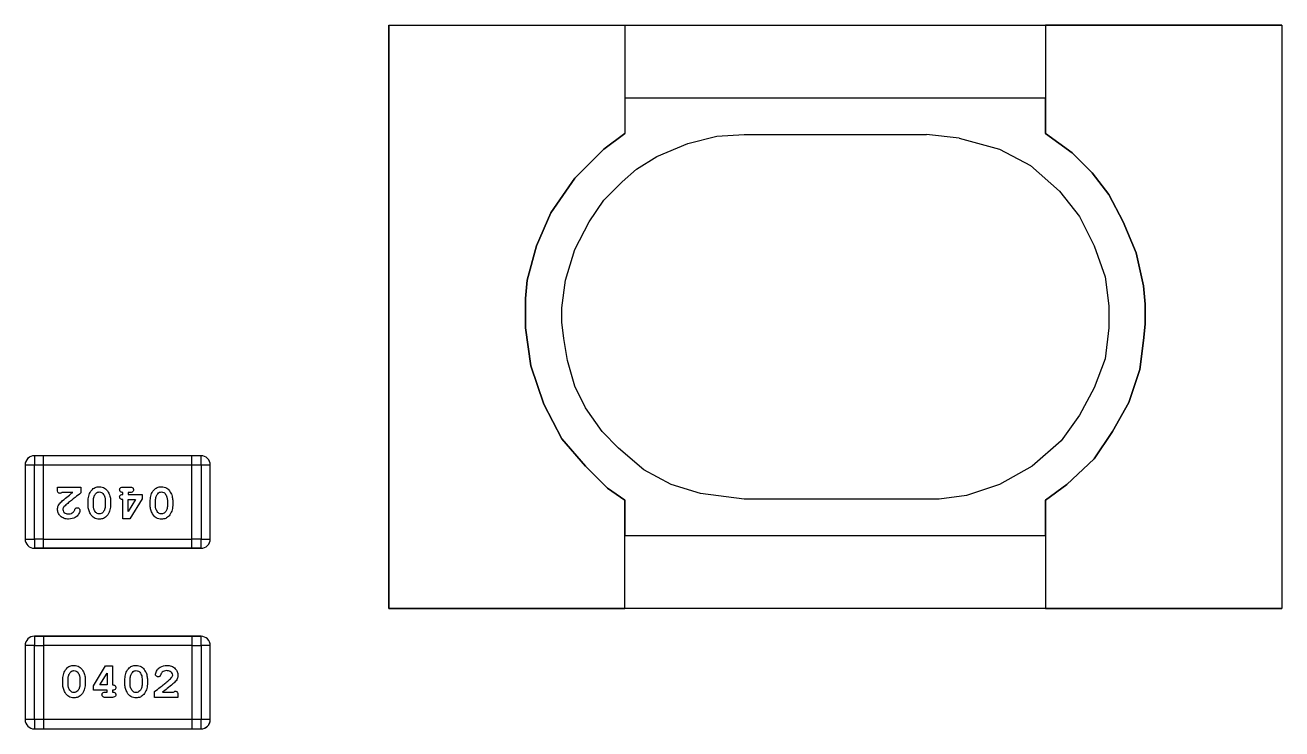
# Model space of a CAD drawing. Header units: millimetres. Extents: x 10 to 419, y 5 to 292.
# Drawn here: x 322.03 to 328.93, y 189.21 to 193.07 of the extents above; entities that cross this region are included whole.
import ezdxf

# ---------------------------------------------------------------- set-up
doc = ezdxf.new("R2010")
doc.units = ezdxf.units.MM

msp = doc.modelspace()

# ---------------------------------------------------------------- linework, layer by layer
at = {"color": 7, "linetype": 'Continuous', "lineweight": 25}
for p, q in [((324.0271, 193.066), (324.0271, 189.866)), ((324.0271, 193.066), (325.3231, 193.066)), ((324.0271, 193.066), (328.9271, 193.066)), ((324.0271, 189.866), (324.0271, 193.066)), ((325.3231, 193.066), (325.3231, 192.4722)), ((327.6311, 193.066), (327.6311, 192.4722)), ((328.9271, 193.066), (327.6311, 193.066)), ((328.9271, 193.066), (328.9271, 189.866)), ((328.9271, 193.066), (328.9271, 189.866)), ((325.3231, 192.666), (325.3231, 192.4722)), ((327.6311, 192.666), (325.3231, 192.666)), ((327.6311, 192.4722), (327.6311, 192.666)), ((325.2071, 192.386), (325.3231, 192.4722)), ((325.3231, 192.4722), (325.2071, 192.386)), ((325.6671, 192.416), (325.8271, 192.456)), ((325.8271, 192.456), (325.9771, 192.466)), ((325.9771, 192.466), (326.9771, 192.466)), ((327.1571, 192.446), (326.9771, 192.466)), ((327.1571, 192.446), (327.3771, 192.386)), ((327.6311, 192.4722), (327.7771, 192.366)), ((327.7771, 192.366), (327.6311, 192.4722)), ((325.0471, 192.226), (325.2071, 192.386)), ((325.2071, 192.386), (325.0471, 192.226)), ((325.4971, 192.346), (325.6671, 192.416)), ((327.3771, 192.386), (327.5471, 192.296)), ((325.3871, 192.276), (325.4971, 192.346)), ((327.7771, 192.366), (327.8871, 192.256)), ((327.8871, 192.256), (327.7771, 192.366)), ((325.3071, 192.206), (325.3871, 192.276)), ((327.5471, 192.296), (327.7071, 192.156)), ((327.8871, 192.256), (327.9771, 192.136)), ((327.9771, 192.136), (327.8871, 192.256)), ((324.9171, 192.036), (325.0471, 192.226)), ((325.0471, 192.226), (324.9171, 192.036)), ((325.2071, 192.106), (325.3071, 192.206)), ((325.1271, 191.986), (325.2071, 192.106)), ((327.7071, 192.156), (327.8171, 192.016)), ((327.9771, 192.136), (328.0571, 191.986)), ((328.0571, 191.986), (327.9771, 192.136)), ((324.8371, 191.856), (324.9171, 192.036)), ((324.9171, 192.036), (324.8371, 191.856)), ((325.0471, 191.836), (325.1271, 191.986)), ((327.8171, 192.016), (327.8971, 191.856)), ((328.0571, 191.986), (328.1271, 191.816)), ((328.1271, 191.816), (328.0571, 191.986)), ((324.7871, 191.666), (324.8371, 191.856)), ((324.8371, 191.856), (324.7871, 191.666)), ((324.9971, 191.666), (325.0471, 191.836)), ((327.8971, 191.856), (327.9571, 191.686)), ((328.1271, 191.816), (328.1671, 191.636)), ((328.1671, 191.636), (328.1271, 191.816)), ((327.9571, 191.686), (327.9771, 191.526)), ((324.7771, 191.566), (324.7871, 191.666)), ((324.7871, 191.666), (324.7771, 191.566)), ((324.9771, 191.516), (324.9971, 191.666)), ((328.1671, 191.636), (328.1771, 191.536)), ((328.1771, 191.536), (328.1671, 191.636)), ((324.7771, 191.406), (324.7771, 191.566)), ((324.7771, 191.566), (324.7771, 191.406)), ((324.9771, 191.436), (324.9771, 191.516)), ((327.9771, 191.526), (327.9771, 191.406)), ((328.1771, 191.536), (328.1771, 191.426)), ((328.1771, 191.426), (328.1771, 191.536)), ((324.8071, 191.196), (324.7771, 191.406)), ((324.7771, 191.406), (324.8071, 191.196)), ((324.9871, 191.346), (324.9771, 191.436)), ((327.9771, 191.406), (327.9571, 191.236)), ((328.1771, 191.426), (328.1671, 191.336)), ((328.1671, 191.336), (328.1771, 191.426)), ((325.0071, 191.226), (324.9871, 191.346)), ((328.1671, 191.336), (328.1471, 191.176)), ((328.1471, 191.176), (328.1671, 191.336)), ((325.0471, 191.086), (325.0071, 191.226)), ((327.9571, 191.236), (327.8971, 191.076)), ((324.8771, 190.986), (324.8071, 191.196)), ((324.8071, 191.196), (324.8771, 190.986)), ((328.1471, 191.176), (328.0871, 190.996)), ((328.0871, 190.996), (328.1471, 191.176)), ((325.1071, 190.966), (325.0471, 191.086)), ((327.8971, 191.076), (327.8171, 190.926)), ((328.0871, 190.996), (327.9971, 190.836)), ((327.9971, 190.836), (328.0871, 190.996)), ((324.9771, 190.796), (324.8771, 190.986)), ((324.8771, 190.986), (324.9771, 190.796)), ((325.1971, 190.836), (325.1071, 190.966)), ((327.8171, 190.926), (327.7171, 190.786)), ((325.1071, 190.646), (324.9771, 190.796)), ((324.9771, 190.796), (325.1071, 190.646)), ((325.2871, 190.746), (325.1971, 190.836)), ((327.7171, 190.786), (327.5571, 190.646)), ((327.9971, 190.836), (327.8971, 190.686)), ((327.8971, 190.686), (327.9971, 190.836)), ((325.4271, 190.626), (325.2871, 190.746)), ((322.0321, 190.653), (322.0321, 190.2466)), ((322.0321, 190.653), (322.0829, 190.653)), ((322.0829, 190.7038), (322.0829, 190.653)), ((322.1337, 190.7038), (322.0829, 190.7038)), ((322.0829, 190.2466), (322.0829, 190.653)), ((322.0829, 190.653), (322.1337, 190.653)), ((322.1337, 190.653), (322.1337, 190.7038)), ((322.9465, 190.7038), (322.1337, 190.7038)), ((322.1337, 190.2466), (322.1337, 190.653)), ((322.1337, 190.653), (322.9465, 190.653)), ((322.9973, 190.7038), (322.9465, 190.7038)), ((322.9465, 190.653), (322.9465, 190.7038)), ((322.9465, 190.653), (322.9973, 190.653)), ((322.9465, 190.2466), (322.9465, 190.653)), ((322.9973, 190.653), (322.9973, 190.7038)), ((322.9973, 190.653), (322.9973, 190.2466)), ((322.9973, 190.653), (323.0481, 190.653)), ((323.0481, 190.2466), (323.0481, 190.653)), ((327.8971, 190.686), (327.7471, 190.546)), ((327.7471, 190.546), (327.8971, 190.686)), ((325.2271, 190.526), (325.1071, 190.646)), ((325.1071, 190.646), (325.2271, 190.526)), ((325.5771, 190.546), (325.4271, 190.626)), ((327.5571, 190.646), (327.3771, 190.546)), ((322.2097, 190.518), (322.2097, 190.5311)), ((322.2097, 190.5311), (322.3382, 190.5311)), ((322.3382, 190.5311), (322.3382, 190.4996)), ((322.5689, 190.5311), (322.6083, 190.5311)), ((325.3231, 190.4599), (325.2271, 190.526)), ((325.2271, 190.526), (325.3231, 190.4599)), ((325.7371, 190.496), (325.5771, 190.546)), ((327.3771, 190.546), (327.1971, 190.486)), ((327.7471, 190.546), (327.6311, 190.4599)), ((327.6311, 190.4599), (327.7471, 190.546)), ((322.2936, 190.5023), (322.2333, 190.5023)), ((322.3775, 190.4298), (322.3775, 190.4594)), ((322.4064, 190.4302), (322.4064, 190.4589)), ((322.4719, 190.4589), (322.4719, 190.4302)), ((322.5008, 190.4594), (322.5008, 190.4298)), ((322.5689, 190.4918), (322.5689, 190.5023)), ((322.5689, 190.3581), (322.5689, 190.4629)), ((322.6083, 190.5023), (322.5978, 190.5023)), ((322.5978, 190.5023), (322.5978, 190.4918)), ((322.5978, 190.4918), (322.6738, 190.4918)), ((322.5978, 190.3979), (322.5978, 190.4629)), ((322.6375, 190.4629), (322.5978, 190.3979)), ((322.5978, 190.4629), (322.6375, 190.4629)), ((322.6738, 190.4677), (322.6068, 190.3581)), ((322.6738, 190.4918), (322.6738, 190.4677)), ((322.7184, 190.4298), (322.7184, 190.4594)), ((322.7472, 190.4302), (322.7472, 190.4589)), ((322.8128, 190.4589), (322.8128, 190.4302)), ((322.8416, 190.4594), (322.8416, 190.4298)), ((325.3231, 189.866), (325.3231, 190.4599)), ((325.3231, 190.4599), (325.3231, 190.266)), ((325.9771, 190.466), (325.7371, 190.496)), ((326.6871, 190.466), (325.9771, 190.466)), ((327.0471, 190.466), (326.6871, 190.466)), ((327.1971, 190.486), (327.0471, 190.466)), ((327.6311, 190.4599), (327.6311, 189.866)), ((327.6311, 190.266), (327.6311, 190.4599)), ((322.6068, 190.3581), (322.5689, 190.3581)), ((322.0321, 190.2466), (322.0829, 190.2466)), ((322.0829, 190.2466), (322.0829, 190.1958)), ((322.1337, 190.2466), (322.0829, 190.2466)), ((322.1337, 190.1958), (322.1337, 190.2466)), ((322.1337, 190.2466), (322.9465, 190.2466)), ((322.9973, 190.2466), (322.9465, 190.2466)), ((322.9465, 190.1958), (322.9465, 190.2466)), ((322.9973, 190.1958), (322.9973, 190.2466)), ((322.9973, 190.2466), (323.0481, 190.2466)), ((325.3231, 190.266), (327.6311, 190.266)), ((322.0829, 190.1958), (322.1337, 190.1958)), ((322.1337, 190.1958), (322.0829, 190.1958)), ((322.1337, 190.1958), (322.9465, 190.1958)), ((322.9465, 190.1958), (322.1337, 190.1958)), ((322.9465, 190.1958), (322.9973, 190.1958)), ((322.9973, 190.1958), (322.9465, 190.1958)), ((324.0271, 189.866), (325.3231, 189.866)), ((327.6311, 189.866), (324.0271, 189.866)), ((327.6311, 189.866), (328.9271, 189.866)), ((328.9271, 189.866), (327.6311, 189.866)), ((322.0829, 189.7132), (322.0829, 189.6624)), ((322.1337, 189.7132), (322.0829, 189.7132)), ((322.0829, 189.7132), (322.1337, 189.7132)), ((322.1337, 189.7132), (322.1337, 189.6624)), ((322.9465, 189.7132), (322.1337, 189.7132)), ((322.1337, 189.7132), (322.9465, 189.7132)), ((322.9465, 189.7132), (322.9465, 189.6624)), ((322.9973, 189.7132), (322.9465, 189.7132)), ((322.9465, 189.7132), (322.9973, 189.7132)), ((322.9973, 189.6624), (322.9973, 189.7132)), ((322.0829, 189.6624), (322.0321, 189.6624)), ((322.0321, 189.6624), (322.0321, 189.256)), ((322.0829, 189.6624), (322.1337, 189.6624)), ((322.0829, 189.256), (322.0829, 189.6624)), ((322.1337, 189.6624), (322.1337, 189.256)), ((322.9465, 189.6624), (322.1337, 189.6624)), ((322.9465, 189.6624), (322.9973, 189.6624)), ((322.9465, 189.6624), (322.9465, 189.256)), ((323.0481, 189.6624), (322.9973, 189.6624)), ((322.9973, 189.6624), (322.9973, 189.256)), ((323.0481, 189.256), (323.0481, 189.6624)), ((322.4064, 189.4413), (322.4734, 189.551)), ((322.4734, 189.551), (322.5113, 189.551)), ((322.5113, 189.551), (322.5113, 189.4461)), ((322.2386, 189.4497), (322.2386, 189.4793)), ((322.2674, 189.4501), (322.2674, 189.4788)), ((322.333, 189.4788), (322.333, 189.4501)), ((322.3618, 189.4793), (322.3618, 189.4497)), ((322.4427, 189.4461), (322.4824, 189.5112)), ((322.4824, 189.5112), (322.4824, 189.4461)), ((322.5794, 189.4497), (322.5794, 189.4793)), ((322.6083, 189.4501), (322.6083, 189.4788)), ((322.6738, 189.4788), (322.6738, 189.4501)), ((322.7027, 189.4793), (322.7027, 189.4497)), ((322.4064, 189.4173), (322.4064, 189.4413)), ((322.4824, 189.4173), (322.4064, 189.4173)), ((322.4824, 189.4461), (322.4427, 189.4461)), ((322.4719, 189.4068), (322.4824, 189.4068)), ((322.4824, 189.4068), (322.4824, 189.4173)), ((322.5113, 189.4173), (322.5113, 189.4068)), ((322.742, 189.378), (322.742, 189.4094)), ((322.7866, 189.4068), (322.8469, 189.4068)), ((322.5113, 189.378), (322.4719, 189.378)), ((322.8705, 189.378), (322.742, 189.378)), ((322.8705, 189.3911), (322.8705, 189.378)), ((322.0829, 189.256), (322.0321, 189.256)), ((322.1337, 189.256), (322.0829, 189.256)), ((322.0829, 189.256), (322.0829, 189.2052)), ((322.0829, 189.2052), (322.1337, 189.2052)), ((322.1337, 189.256), (322.1337, 189.2052)), ((322.9465, 189.256), (322.1337, 189.256)), ((322.1337, 189.2052), (322.9465, 189.2052)), ((322.9973, 189.256), (322.9465, 189.256)), ((322.9465, 189.256), (322.9465, 189.2052)), ((322.9465, 189.2052), (322.9973, 189.2052)), ((323.0481, 189.256), (322.9973, 189.256)), ((322.9973, 189.2052), (322.9973, 189.256))]:
    msp.add_line(p, q, dxfattribs=at)
for centre, start, end in [((322.0829, 190.653), 90.00001, 180.00001), ((322.9973, 190.653), 0.00001, 90.00001), ((322.0829, 190.2466), 180.00001, 270.00001), ((322.0829, 190.2466), 180.00001, 270.00001), ((322.9973, 190.2466), 270.00001, 0.00001), ((322.9973, 190.2466), 270.00001, 0.00001), ((322.0829, 189.6624), 90.00001, 180.00001), ((322.0829, 189.6624), 90.00001, 180.00001), ((322.9973, 189.6624), 0.00001, 90.00001), ((322.9973, 189.6624), 0.00001, 90.00001), ((322.0829, 189.256), 180.00001, 270.00001), ((322.9973, 189.256), 270.00001, 0.00001)]:
    msp.add_arc(centre, 0.0508, start, end, dxfattribs=at)
for points, knots in [([(322.0642, 190.7002), (322.0639, 190.7001), (322.0601, 190.6989), (322.0537, 190.6949), (322.0457, 190.6882), (322.0395, 190.6799), (322.0351, 190.6708), (322.0326, 190.6616), (322.0323, 190.6558), (322.0321, 190.653)], [0, 0, 0, 0, 0.017775, 0.191787, 0.36605, 0.537057, 0.701169, 0.855769, 1, 1, 1, 1]), ([(322.2242, 190.497), (322.2217, 190.4973), (322.2181, 190.4978), (322.2142, 190.5008), (322.21, 190.5068), (322.2099, 190.513), (322.2097, 190.518)], [0, 0, 0, 0, 0.249198, 0.374789, 0.500587, 1, 1, 1, 1]), ([(322.2242, 190.497), (322.2217, 190.4973), (322.2181, 190.4978), (322.2142, 190.5008), (322.21, 190.5068), (322.2099, 190.513), (322.2097, 190.518)], [0, 0, 0, 0, 0.249198, 0.374789, 0.500587, 1, 1, 1, 1]), ([(322.3775, 190.4594), (322.3787, 190.4694), (322.3809, 190.4894), (322.3946, 190.5143), (322.4152, 190.5315), (322.4311, 190.533), (322.439, 190.5337)], [0, 0, 0, 0, 0.280233, 0.560818, 0.780182, 1, 1, 1, 1]), ([(322.439, 190.5337), (322.4493, 190.5326), (322.4699, 190.5302), (322.4877, 190.5063), (322.4989, 190.4832), (322.5002, 190.4673), (322.5008, 190.4594)], [0, 0, 0, 0, 0.278665, 0.558122, 0.779114, 1, 1, 1, 1]), ([(322.5506, 190.5167), (322.5509, 190.5192), (322.5515, 190.5241), (322.5585, 190.5306), (322.565, 190.5309), (322.5689, 190.5311)], [0, 0, 0, 0, 0.280064, 0.559335, 1, 1, 1, 1]), ([(322.5689, 190.5023), (322.5665, 190.5024), (322.5615, 190.5025), (322.5551, 190.5055), (322.5512, 190.5108), (322.5508, 190.5147), (322.5506, 190.5167)], [0, 0, 0, 0, 0.280975, 0.560088, 0.779862, 1, 1, 1, 1]), ([(322.6083, 190.5311), (322.6107, 190.531), (322.6157, 190.5308), (322.6222, 190.528), (322.626, 190.5225), (322.6264, 190.5186), (322.6266, 190.5167)], [0, 0, 0, 0, 0.280947, 0.560058, 0.77987, 1, 1, 1, 1]), ([(322.6266, 190.5167), (322.6263, 190.5142), (322.6257, 190.5092), (322.6187, 190.5028), (322.6122, 190.5025), (322.6083, 190.5023)], [0, 0, 0, 0, 0.280041, 0.559337, 1, 1, 1, 1]), ([(322.7184, 190.4594), (322.7195, 190.4694), (322.7218, 190.4894), (322.7354, 190.5143), (322.756, 190.5315), (322.7719, 190.533), (322.7799, 190.5337)], [0, 0, 0, 0, 0.280233, 0.560818, 0.780182, 1, 1, 1, 1]), ([(322.7799, 190.5337), (322.7902, 190.5326), (322.8108, 190.5302), (322.8285, 190.5063), (322.8398, 190.4832), (322.841, 190.4673), (322.8416, 190.4594)], [0, 0, 0, 0, 0.278665, 0.558122, 0.779114, 1, 1, 1, 1]), ([(322.2097, 190.4101), (322.2104, 190.4166), (322.2114, 190.4273), (322.2197, 190.4398), (322.2283, 190.4489), (322.2346, 190.4544), (322.2377, 190.4572)], [0, 0, 0, 0, 0.338889, 0.558801, 0.779364, 1, 1, 1, 1]), ([(322.2333, 190.5023), (322.2319, 190.5008), (322.2293, 190.4981), (322.2257, 190.4974), (322.2242, 190.497)], [0, 0, 0, 0, 0.56148, 1, 1, 1, 1]), ([(322.2333, 190.5023), (322.2319, 190.5008), (322.2293, 190.4981), (322.2257, 190.4974), (322.2242, 190.497)], [0, 0, 0, 0, 0.56148, 1, 1, 1, 1]), ([(322.2377, 190.4572), (322.248, 190.4658), (322.2664, 190.4811), (322.2853, 190.4958), (322.2936, 190.5023)], [0, 0, 0, 0, 0.559982, 1, 1, 1, 1]), ([(322.3382, 190.4996), (322.3276, 190.4915), (322.3101, 190.478), (322.286, 190.4588), (322.2656, 190.4425), (322.2529, 190.4306), (322.2465, 190.4247)], [0, 0, 0, 0, 0.340031, 0.560051, 0.780068, 1, 1, 1, 1]), ([(322.3382, 190.4996), (322.3276, 190.4915), (322.3101, 190.478), (322.286, 190.4588), (322.2656, 190.4425), (322.2529, 190.4306), (322.2465, 190.4247)], [0, 0, 0, 0, 0.340031, 0.560051, 0.780068, 1, 1, 1, 1]), ([(322.4064, 190.4589), (322.4069, 190.4663), (322.4078, 190.4795), (322.4152, 190.4904), (322.4185, 190.4952)], [0, 0, 0, 0, 0.5598875, 1, 1, 1, 1]), ([(322.4064, 190.4589), (322.4069, 190.4663), (322.4078, 190.4795), (322.4152, 190.4904), (322.4185, 190.4952)], [0, 0, 0, 0, 0.559888, 1, 1, 1, 1]), ([(322.4185, 190.4952), (322.4217, 190.4983), (322.4275, 190.5039), (322.4355, 190.5046), (322.439, 190.5049)], [0, 0, 0, 0, 0.55887, 1, 1, 1, 1]), ([(322.4185, 190.4952), (322.4217, 190.4983), (322.4275, 190.5039), (322.4355, 190.5046), (322.439, 190.5049)], [0, 0, 0, 0, 0.55887, 1, 1, 1, 1]), ([(322.439, 190.5049), (322.4433, 190.5045), (322.4512, 190.5039), (322.4567, 190.4985), (322.4592, 190.4961)], [0, 0, 0, 0, 0.559767, 1, 1, 1, 1]), ([(322.439, 190.5049), (322.4433, 190.5045), (322.4512, 190.5039), (322.4567, 190.4985), (322.4592, 190.4961)], [0, 0, 0, 0, 0.559767, 1, 1, 1, 1]), ([(322.4592, 190.4961), (322.4633, 190.4897), (322.4707, 190.4783), (322.4716, 190.4649), (322.4719, 190.4589)], [0, 0, 0, 0, 0.559159, 1, 1, 1, 1]), ([(322.4592, 190.4961), (322.4633, 190.4897), (322.4707, 190.4783), (322.4716, 190.4649), (322.4719, 190.4589)], [0, 0, 0, 0, 0.559159, 1, 1, 1, 1]), ([(322.5506, 190.4774), (322.5509, 190.4799), (322.5515, 190.4848), (322.5585, 190.4913), (322.565, 190.4916), (322.5689, 190.4918)], [0, 0, 0, 0, 0.2800636, 0.5593346, 1, 1, 1, 1]), ([(322.5689, 190.4629), (322.5665, 190.463), (322.5615, 190.4632), (322.5551, 190.4662), (322.5512, 190.4715), (322.5508, 190.4754), (322.5506, 190.4774)], [0, 0, 0, 0, 0.2809754, 0.5600884, 0.7798617, 1, 1, 1, 1]), ([(322.7472, 190.4589), (322.7478, 190.4663), (322.7487, 190.4795), (322.7561, 190.4904), (322.7593, 190.4952)], [0, 0, 0, 0, 0.559888, 1, 1, 1, 1]), ([(322.7472, 190.4589), (322.7478, 190.4663), (322.7487, 190.4795), (322.7561, 190.4904), (322.7593, 190.4952)], [0, 0, 0, 0, 0.559888, 1, 1, 1, 1]), ([(322.7593, 190.4952), (322.7626, 190.4983), (322.7684, 190.5039), (322.7763, 190.5046), (322.7798, 190.5049)], [0, 0, 0, 0, 0.55887, 1, 1, 1, 1]), ([(322.7593, 190.4952), (322.7626, 190.4983), (322.7684, 190.5039), (322.7763, 190.5046), (322.7798, 190.5049)], [0, 0, 0, 0, 0.55887, 1, 1, 1, 1]), ([(322.7798, 190.5049), (322.7842, 190.5045), (322.792, 190.5039), (322.7976, 190.4985), (322.8, 190.4961)], [0, 0, 0, 0, 0.559767, 1, 1, 1, 1]), ([(322.7798, 190.5049), (322.7842, 190.5045), (322.792, 190.5039), (322.7976, 190.4985), (322.8, 190.4961)], [0, 0, 0, 0, 0.559767, 1, 1, 1, 1]), ([(322.8, 190.4961), (322.8042, 190.4897), (322.8116, 190.4783), (322.8124, 190.4649), (322.8128, 190.4589)], [0, 0, 0, 0, 0.559159, 1, 1, 1, 1]), ([(322.8, 190.4961), (322.8042, 190.4897), (322.8116, 190.4783), (322.8124, 190.4649), (322.8128, 190.4589)], [0, 0, 0, 0, 0.559159, 1, 1, 1, 1]), ([(322.2709, 190.3554), (322.2623, 190.3561), (322.2451, 190.3575), (322.2249, 190.3715), (322.2118, 190.3898), (322.2104, 190.4033), (322.2097, 190.4101)], [0, 0, 0, 0, 0.2802887, 0.5598365, 0.7799445, 1, 1, 1, 1]), ([(322.2465, 190.4247), (322.2442, 190.422), (322.24, 190.4173), (322.239, 190.4112), (322.2386, 190.4085)], [0, 0, 0, 0, 0.560979, 1, 1, 1, 1]), ([(322.2386, 190.4085), (322.2395, 190.4044), (322.2413, 190.396), (322.2537, 190.3861), (322.2645, 190.385), (322.2711, 190.3843)], [0, 0, 0, 0, 0.278618, 0.559765, 1, 1, 1, 1]), ([(322.333, 190.4043), (322.3308, 190.3965), (322.3265, 190.3809), (322.3043, 190.3603), (322.2835, 190.3573), (322.2709, 190.3554)], [0, 0, 0, 0, 0.279813, 0.560624, 1, 1, 1, 1]), ([(322.2711, 190.3843), (322.2762, 190.3847), (322.2853, 190.3854), (322.2926, 190.3909), (322.2959, 190.3933)], [0, 0, 0, 0, 0.559769, 1, 1, 1, 1]), ([(322.2959, 190.3933), (322.2979, 190.3956), (322.3014, 190.3999), (322.3033, 190.4051), (322.3041, 190.4074)], [0, 0, 0, 0, 0.559298, 1, 1, 1, 1]), ([(322.3041, 190.4074), (322.3048, 190.4091), (322.3061, 190.4125), (322.3096, 190.4163), (322.314, 190.4181), (322.3168, 190.4183), (322.3183, 190.4184)], [0, 0, 0, 0, 0.280502, 0.559573, 0.77954, 1, 1, 1, 1]), ([(322.3183, 190.4184), (322.3204, 190.4181), (322.3246, 190.4176), (322.3293, 190.4139), (322.3324, 190.4093), (322.3328, 190.406), (322.333, 190.4043)], [0, 0, 0, 0, 0.279504, 0.559316, 0.779773, 1, 1, 1, 1]), ([(322.4394, 190.3554), (322.4292, 190.3566), (322.4085, 190.359), (322.3908, 190.3829), (322.3794, 190.406), (322.3782, 190.4219), (322.3775, 190.4298)], [0, 0, 0, 0, 0.2786531, 0.5581323, 0.7791225, 1, 1, 1, 1]), ([(322.4394, 190.3554), (322.4292, 190.3566), (322.4085, 190.359), (322.3908, 190.3829), (322.3794, 190.406), (322.3782, 190.4219), (322.3775, 190.4298)], [0, 0, 0, 0, 0.278653, 0.558132, 0.779122, 1, 1, 1, 1]), ([(322.419, 190.3931), (322.4149, 190.3995), (322.4076, 190.4109), (322.4068, 190.4243), (322.4064, 190.4302)], [0, 0, 0, 0, 0.559235, 1, 1, 1, 1]), ([(322.4392, 190.3843), (322.4349, 190.3847), (322.4271, 190.3853), (322.4215, 190.3907), (322.419, 190.3931)], [0, 0, 0, 0, 0.559719, 1, 1, 1, 1]), ([(322.4599, 190.394), (322.4566, 190.3908), (322.4507, 190.3852), (322.4428, 190.3846), (322.4392, 190.3843)], [0, 0, 0, 0, 0.558894, 1, 1, 1, 1]), ([(322.5008, 190.4298), (322.4997, 190.4198), (322.4974, 190.3999), (322.4838, 190.3749), (322.4633, 190.3577), (322.4474, 190.3562), (322.4394, 190.3554)], [0, 0, 0, 0, 0.280233, 0.56078, 0.780163, 1, 1, 1, 1]), ([(322.5008, 190.4298), (322.4997, 190.4198), (322.4974, 190.3999), (322.4838, 190.3749), (322.4633, 190.3577), (322.4474, 190.3562), (322.4394, 190.3554)], [0, 0, 0, 0, 0.280233, 0.56078, 0.780163, 1, 1, 1, 1]), ([(322.4719, 190.4302), (322.4714, 190.4229), (322.4705, 190.4096), (322.4631, 190.3987), (322.4599, 190.394)], [0, 0, 0, 0, 0.5598727, 1, 1, 1, 1]), ([(322.7803, 190.3554), (322.77, 190.3566), (322.7494, 190.359), (322.7317, 190.3829), (322.7203, 190.406), (322.719, 190.4219), (322.7184, 190.4298)], [0, 0, 0, 0, 0.278653, 0.558132, 0.779122, 1, 1, 1, 1]), ([(322.7803, 190.3554), (322.77, 190.3566), (322.7494, 190.359), (322.7317, 190.3829), (322.7203, 190.406), (322.719, 190.4219), (322.7184, 190.4298)], [0, 0, 0, 0, 0.278653, 0.558132, 0.779122, 1, 1, 1, 1]), ([(322.7599, 190.3931), (322.7558, 190.3995), (322.7484, 190.4109), (322.7476, 190.4243), (322.7472, 190.4302)], [0, 0, 0, 0, 0.5592349, 1, 1, 1, 1]), ([(322.7801, 190.3843), (322.7757, 190.3847), (322.7679, 190.3853), (322.7623, 190.3907), (322.7599, 190.3931)], [0, 0, 0, 0, 0.559719, 1, 1, 1, 1]), ([(322.8007, 190.394), (322.7974, 190.3908), (322.7916, 190.3852), (322.7836, 190.3846), (322.7801, 190.3843)], [0, 0, 0, 0, 0.558894, 1, 1, 1, 1]), ([(322.8416, 190.4298), (322.8405, 190.4198), (322.8383, 190.3999), (322.8247, 190.3749), (322.8041, 190.3577), (322.7883, 190.3562), (322.7803, 190.3554)], [0, 0, 0, 0, 0.280233, 0.56078, 0.780163, 1, 1, 1, 1]), ([(322.8416, 190.4298), (322.8405, 190.4198), (322.8383, 190.3999), (322.8247, 190.3749), (322.8041, 190.3577), (322.7883, 190.3562), (322.7803, 190.3554)], [0, 0, 0, 0, 0.280233, 0.56078, 0.780163, 1, 1, 1, 1]), ([(322.8128, 190.4302), (322.8123, 190.4229), (322.8114, 190.4096), (322.804, 190.3987), (322.8007, 190.394)], [0, 0, 0, 0, 0.5598727, 1, 1, 1, 1]), ([(322.2386, 189.4793), (322.2397, 189.4892), (322.242, 189.5092), (322.2556, 189.5341), (322.2761, 189.5514), (322.292, 189.5529), (322.2999, 189.5536)], [0, 0, 0, 0, 0.2802329, 0.5607804, 0.7801634, 1, 1, 1, 1]), ([(322.2386, 189.4793), (322.2397, 189.4892), (322.242, 189.5092), (322.2556, 189.5341), (322.2761, 189.5514), (322.292, 189.5529), (322.2999, 189.5536)], [0, 0, 0, 0, 0.280233, 0.56078, 0.780163, 1, 1, 1, 1]), ([(322.2999, 189.5536), (322.3102, 189.5524), (322.3308, 189.5501), (322.3486, 189.5262), (322.3599, 189.5031), (322.3612, 189.4872), (322.3618, 189.4793)], [0, 0, 0, 0, 0.2786531, 0.5581323, 0.7791225, 1, 1, 1, 1]), ([(322.2999, 189.5536), (322.3102, 189.5524), (322.3308, 189.5501), (322.3486, 189.5262), (322.3599, 189.5031), (322.3612, 189.4872), (322.3618, 189.4793)], [0, 0, 0, 0, 0.278653, 0.558132, 0.779122, 1, 1, 1, 1]), ([(322.5794, 189.4793), (322.5806, 189.4892), (322.5828, 189.5092), (322.5964, 189.5341), (322.6169, 189.5514), (322.6328, 189.5529), (322.6408, 189.5536)], [0, 0, 0, 0, 0.280233, 0.56078, 0.780163, 1, 1, 1, 1]), ([(322.5794, 189.4793), (322.5806, 189.4892), (322.5828, 189.5092), (322.5964, 189.5341), (322.6169, 189.5514), (322.6328, 189.5529), (322.6408, 189.5536)], [0, 0, 0, 0, 0.280233, 0.56078, 0.780163, 1, 1, 1, 1]), ([(322.6408, 189.5536), (322.6511, 189.5524), (322.6717, 189.5501), (322.6894, 189.5262), (322.7008, 189.5031), (322.702, 189.4872), (322.7027, 189.4793)], [0, 0, 0, 0, 0.278653, 0.558132, 0.779122, 1, 1, 1, 1]), ([(322.6408, 189.5536), (322.6511, 189.5524), (322.6717, 189.5501), (322.6894, 189.5262), (322.7008, 189.5031), (322.702, 189.4872), (322.7027, 189.4793)], [0, 0, 0, 0, 0.278653, 0.558132, 0.779122, 1, 1, 1, 1]), ([(322.7472, 189.5047), (322.7494, 189.5125), (322.7537, 189.5282), (322.7759, 189.5488), (322.7967, 189.5518), (322.8093, 189.5536)], [0, 0, 0, 0, 0.279813, 0.560624, 1, 1, 1, 1]), ([(322.8093, 189.5536), (322.8179, 189.5529), (322.8351, 189.5516), (322.8553, 189.5376), (322.8684, 189.5192), (322.8698, 189.5058), (322.8705, 189.499)], [0, 0, 0, 0, 0.280289, 0.559837, 0.779945, 1, 1, 1, 1]), ([(322.2674, 189.4788), (322.2679, 189.4862), (322.2689, 189.4994), (322.2763, 189.5103), (322.2795, 189.5151)], [0, 0, 0, 0, 0.559873, 1, 1, 1, 1]), ([(322.2795, 189.5151), (322.2828, 189.5182), (322.2886, 189.5238), (322.2966, 189.5245), (322.3001, 189.5248)], [0, 0, 0, 0, 0.558894, 1, 1, 1, 1]), ([(322.3001, 189.5248), (322.3045, 189.5244), (322.3123, 189.5237), (322.3179, 189.5183), (322.3204, 189.516)], [0, 0, 0, 0, 0.559719, 1, 1, 1, 1]), ([(322.3204, 189.516), (322.3245, 189.5096), (322.3318, 189.4982), (322.3326, 189.4847), (322.333, 189.4788)], [0, 0, 0, 0, 0.559235, 1, 1, 1, 1]), ([(322.6083, 189.4788), (322.6088, 189.4862), (322.6097, 189.4994), (322.6171, 189.5103), (322.6204, 189.5151)], [0, 0, 0, 0, 0.559873, 1, 1, 1, 1]), ([(322.6204, 189.5151), (322.6236, 189.5182), (322.6295, 189.5238), (322.6374, 189.5245), (322.641, 189.5248)], [0, 0, 0, 0, 0.558894, 1, 1, 1, 1]), ([(322.641, 189.5248), (322.6453, 189.5244), (322.6532, 189.5237), (322.6587, 189.5183), (322.6612, 189.516)], [0, 0, 0, 0, 0.559719, 1, 1, 1, 1]), ([(322.6612, 189.516), (322.6653, 189.5096), (322.6726, 189.4982), (322.6735, 189.4847), (322.6738, 189.4788)], [0, 0, 0, 0, 0.559235, 1, 1, 1, 1]), ([(322.742, 189.4094), (322.7526, 189.4176), (322.7702, 189.4311), (322.7943, 189.4503), (322.8146, 189.4666), (322.8273, 189.4785), (322.8337, 189.4844)], [0, 0, 0, 0, 0.340031, 0.560051, 0.780068, 1, 1, 1, 1]), ([(322.742, 189.4094), (322.7526, 189.4176), (322.7702, 189.4311), (322.7943, 189.4503), (322.8146, 189.4666), (322.8273, 189.4785), (322.8337, 189.4844)], [0, 0, 0, 0, 0.340031, 0.560051, 0.780068, 1, 1, 1, 1]), ([(322.7619, 189.4907), (322.7598, 189.4909), (322.7556, 189.4915), (322.7509, 189.4952), (322.7478, 189.4998), (322.7474, 189.5031), (322.7472, 189.5047)], [0, 0, 0, 0, 0.279504, 0.559316, 0.779773, 1, 1, 1, 1]), ([(322.7761, 189.5016), (322.7754, 189.4999), (322.7741, 189.4966), (322.7706, 189.4928), (322.7662, 189.4909), (322.7634, 189.4908), (322.7619, 189.4907)], [0, 0, 0, 0, 0.280502, 0.559573, 0.77954, 1, 1, 1, 1]), ([(322.7844, 189.5158), (322.7824, 189.5134), (322.7788, 189.5092), (322.7769, 189.5039), (322.7761, 189.5016)], [0, 0, 0, 0, 0.559298, 1, 1, 1, 1]), ([(322.8091, 189.5248), (322.804, 189.5244), (322.7949, 189.5237), (322.7876, 189.5182), (322.7844, 189.5158)], [0, 0, 0, 0, 0.559769, 1, 1, 1, 1]), ([(322.8416, 189.5006), (322.8407, 189.5047), (322.839, 189.513), (322.8265, 189.523), (322.8157, 189.5241), (322.8091, 189.5248)], [0, 0, 0, 0, 0.2786179, 0.5597653, 1, 1, 1, 1]), ([(322.8337, 189.4844), (322.836, 189.487), (322.8402, 189.4917), (322.8412, 189.4979), (322.8416, 189.5006)], [0, 0, 0, 0, 0.560979, 1, 1, 1, 1]), ([(322.8705, 189.499), (322.8699, 189.4925), (322.8688, 189.4818), (322.8605, 189.4692), (322.8519, 189.4602), (322.8456, 189.4546), (322.8425, 189.4519)], [0, 0, 0, 0, 0.3388885, 0.558801, 0.7793644, 1, 1, 1, 1]), ([(322.3003, 189.3753), (322.29, 189.3765), (322.2694, 189.3788), (322.2517, 189.4027), (322.2404, 189.4259), (322.2392, 189.4418), (322.2386, 189.4497)], [0, 0, 0, 0, 0.278665, 0.558122, 0.779114, 1, 1, 1, 1]), ([(322.2802, 189.413), (322.276, 189.4193), (322.2686, 189.4307), (322.2678, 189.4442), (322.2674, 189.4501)], [0, 0, 0, 0, 0.559159, 1, 1, 1, 1]), ([(322.2802, 189.413), (322.276, 189.4193), (322.2686, 189.4307), (322.2678, 189.4442), (322.2674, 189.4501)], [0, 0, 0, 0, 0.559159, 1, 1, 1, 1]), ([(322.3004, 189.4042), (322.296, 189.4045), (322.2882, 189.4052), (322.2826, 189.4106), (322.2802, 189.413)], [0, 0, 0, 0, 0.559767, 1, 1, 1, 1]), ([(322.3004, 189.4042), (322.296, 189.4045), (322.2882, 189.4052), (322.2826, 189.4106), (322.2802, 189.413)], [0, 0, 0, 0, 0.559767, 1, 1, 1, 1]), ([(322.3618, 189.4497), (322.3607, 189.4397), (322.3584, 189.4197), (322.3448, 189.3947), (322.3242, 189.3776), (322.3083, 189.3761), (322.3003, 189.3753)], [0, 0, 0, 0, 0.280233, 0.560818, 0.780182, 1, 1, 1, 1]), ([(322.3209, 189.4138), (322.3176, 189.4107), (322.3119, 189.4051), (322.3039, 189.4045), (322.3004, 189.4042)], [0, 0, 0, 0, 0.55887, 1, 1, 1, 1]), ([(322.3209, 189.4138), (322.3176, 189.4107), (322.3119, 189.4051), (322.3039, 189.4045), (322.3004, 189.4042)], [0, 0, 0, 0, 0.55887, 1, 1, 1, 1]), ([(322.333, 189.4501), (322.3325, 189.4427), (322.3315, 189.4295), (322.3241, 189.4186), (322.3209, 189.4138)], [0, 0, 0, 0, 0.559888, 1, 1, 1, 1]), ([(322.333, 189.4501), (322.3325, 189.4427), (322.3315, 189.4295), (322.3241, 189.4186), (322.3209, 189.4138)], [0, 0, 0, 0, 0.559888, 1, 1, 1, 1]), ([(322.4536, 189.3924), (322.4539, 189.3949), (322.4545, 189.3998), (322.4615, 189.4063), (322.468, 189.4066), (322.4719, 189.4068)], [0, 0, 0, 0, 0.280041, 0.559337, 1, 1, 1, 1]), ([(322.5113, 189.4461), (322.5137, 189.446), (322.5187, 189.4458), (322.5252, 189.4429), (322.5291, 189.4375), (322.5294, 189.4336), (322.5296, 189.4317)], [0, 0, 0, 0, 0.280975, 0.560088, 0.779862, 1, 1, 1, 1]), ([(322.5296, 189.4317), (322.5293, 189.4292), (322.5287, 189.4242), (322.5217, 189.4178), (322.5152, 189.4175), (322.5113, 189.4173)], [0, 0, 0, 0, 0.280064, 0.559335, 1, 1, 1, 1]), ([(322.5113, 189.4068), (322.5137, 189.4067), (322.5187, 189.4065), (322.5252, 189.4036), (322.5291, 189.3982), (322.5294, 189.3943), (322.5296, 189.3924)], [0, 0, 0, 0, 0.280975, 0.560088, 0.779862, 1, 1, 1, 1]), ([(322.6412, 189.3753), (322.6309, 189.3765), (322.6103, 189.3788), (322.5925, 189.4027), (322.5813, 189.4259), (322.5801, 189.4418), (322.5794, 189.4497)], [0, 0, 0, 0, 0.278665, 0.558122, 0.779114, 1, 1, 1, 1]), ([(322.621, 189.413), (322.6169, 189.4193), (322.6095, 189.4307), (322.6086, 189.4442), (322.6083, 189.4501)], [0, 0, 0, 0, 0.559159, 1, 1, 1, 1]), ([(322.621, 189.413), (322.6169, 189.4193), (322.6095, 189.4307), (322.6086, 189.4442), (322.6083, 189.4501)], [0, 0, 0, 0, 0.559159, 1, 1, 1, 1]), ([(322.6413, 189.4042), (322.6369, 189.4045), (322.6291, 189.4052), (322.6235, 189.4106), (322.621, 189.413)], [0, 0, 0, 0, 0.559767, 1, 1, 1, 1]), ([(322.6413, 189.4042), (322.6369, 189.4045), (322.6291, 189.4052), (322.6235, 189.4106), (322.621, 189.413)], [0, 0, 0, 0, 0.559767, 1, 1, 1, 1]), ([(322.7027, 189.4497), (322.7015, 189.4397), (322.6993, 189.4197), (322.6857, 189.3947), (322.665, 189.3776), (322.6491, 189.3761), (322.6412, 189.3753)], [0, 0, 0, 0, 0.280233, 0.560818, 0.780182, 1, 1, 1, 1]), ([(322.6617, 189.4138), (322.6585, 189.4107), (322.6527, 189.4051), (322.6448, 189.4045), (322.6413, 189.4042)], [0, 0, 0, 0, 0.55887, 1, 1, 1, 1]), ([(322.6617, 189.4138), (322.6585, 189.4107), (322.6527, 189.4051), (322.6448, 189.4045), (322.6413, 189.4042)], [0, 0, 0, 0, 0.55887, 1, 1, 1, 1]), ([(322.6738, 189.4501), (322.6733, 189.4427), (322.6724, 189.4295), (322.665, 189.4186), (322.6617, 189.4138)], [0, 0, 0, 0, 0.559888, 1, 1, 1, 1]), ([(322.6738, 189.4501), (322.6733, 189.4427), (322.6724, 189.4295), (322.665, 189.4186), (322.6617, 189.4138)], [0, 0, 0, 0, 0.559888, 1, 1, 1, 1]), ([(322.8425, 189.4519), (322.8322, 189.4433), (322.8138, 189.428), (322.7949, 189.4133), (322.7866, 189.4068)], [0, 0, 0, 0, 0.559982, 1, 1, 1, 1]), ([(322.8469, 189.4068), (322.8483, 189.4083), (322.8509, 189.411), (322.8545, 189.4117), (322.856, 189.412)], [0, 0, 0, 0, 0.56148, 1, 1, 1, 1]), ([(322.8469, 189.4068), (322.8483, 189.4083), (322.8509, 189.411), (322.8545, 189.4117), (322.856, 189.412)], [0, 0, 0, 0, 0.56148, 1, 1, 1, 1]), ([(322.856, 189.412), (322.8585, 189.4117), (322.8621, 189.4113), (322.866, 189.4082), (322.8702, 189.4023), (322.8703, 189.396), (322.8705, 189.3911)], [0, 0, 0, 0, 0.249198, 0.374789, 0.500587, 1, 1, 1, 1]), ([(322.856, 189.412), (322.8585, 189.4117), (322.8621, 189.4113), (322.866, 189.4082), (322.8702, 189.4023), (322.8703, 189.396), (322.8705, 189.3911)], [0, 0, 0, 0, 0.249198, 0.374789, 0.500587, 1, 1, 1, 1]), ([(322.4719, 189.378), (322.4695, 189.3781), (322.4645, 189.3783), (322.458, 189.3811), (322.4542, 189.3865), (322.4538, 189.3904), (322.4536, 189.3924)], [0, 0, 0, 0, 0.280947, 0.560058, 0.77987, 1, 1, 1, 1]), ([(322.5296, 189.3924), (322.5293, 189.3899), (322.5287, 189.3849), (322.5217, 189.3784), (322.5152, 189.3781), (322.5113, 189.378)], [0, 0, 0, 0, 0.280064, 0.559335, 1, 1, 1, 1]), ([(323.016, 189.2089), (323.0163, 189.209), (323.0201, 189.2101), (323.0265, 189.2142), (323.0345, 189.2209), (323.0408, 189.2292), (323.0451, 189.2382), (323.0476, 189.2474), (323.048, 189.2532), (323.0481, 189.256)], [0, 0, 0, 0, 0.017775, 0.191787, 0.36605, 0.537057, 0.701169, 0.855769, 1, 1, 1, 1])]:
    msp.add_open_spline(points, degree=3, knots=knots, dxfattribs=at)

doc.saveas('drawing.dxf')
